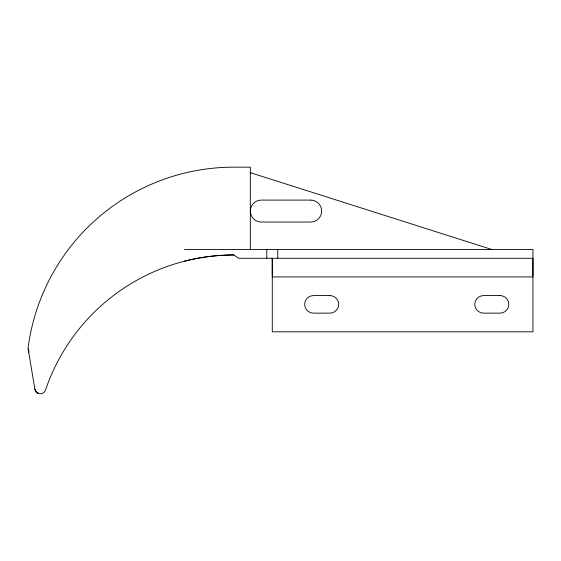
<?xml version="1.0" encoding="UTF-8"?>
<svg xmlns="http://www.w3.org/2000/svg" width="561" height="561" viewBox="0 0 561 561"><rect width="100%" height="100%" fill="white"/><g stroke="black" fill="none" stroke-linecap="round" stroke-linejoin="round"><path stroke-width="0.84" d="M250.318 249.379L250.318 167.157L233.853 167.157A207.486 207.486 0 0 0 28.05 348.269L34.887 389.271L36.332 392.167L38.611 393.591L36.206 392.027L34.887 389.271A5.491 5.491 0 0 0 45.497 390.126A198.825 198.825 0 0 1 233.853 254.967L238.509 258.263L532.95 258.263L532.95 275.823M250.318 173.679L250.318 172.648L491.787 249.484M272.267 275.823L272.267 258.263L272.267 331.803L532.95 331.803L532.95 249.484L184.457 249.484M250.879 172.823L250.529 172.718M184.457 261.202C200.579 257.078 217.212 254.982 233.853 254.967M272.267 276.924L532.95 276.924M28.436 350.562L28.941 350.758L28.323 349.896M28.955 351.705L28.555 351.305L28.688 352.105M28.148 348.872L28.225 349.328M277.758 249.484L277.758 258.263M266.777 249.484L266.777 258.263M310.682 200.088L261.293 200.088A10.975 10.975 0 0 0 250.318 211.062A10.975 10.975 0 0 0 261.293 222.044L310.682 222.044A10.975 10.975 0 0 0 321.663 211.062A10.975 10.975 0 0 0 310.682 200.088M329.889 295.577L313.431 295.577A8.78 8.78 0 0 0 304.644 304.364A8.78 8.78 0 0 0 313.431 313.143L329.889 313.143A8.78 8.78 0 0 0 338.676 304.364A8.78 8.78 0 0 0 329.889 295.577M500.019 295.577L483.561 295.577A8.78 8.78 0 0 0 474.774 304.364A8.78 8.78 0 0 0 483.561 313.143L500.019 313.143A8.78 8.78 0 0 0 508.806 304.364A8.78 8.78 0 0 0 500.019 295.577"/></g></svg>
